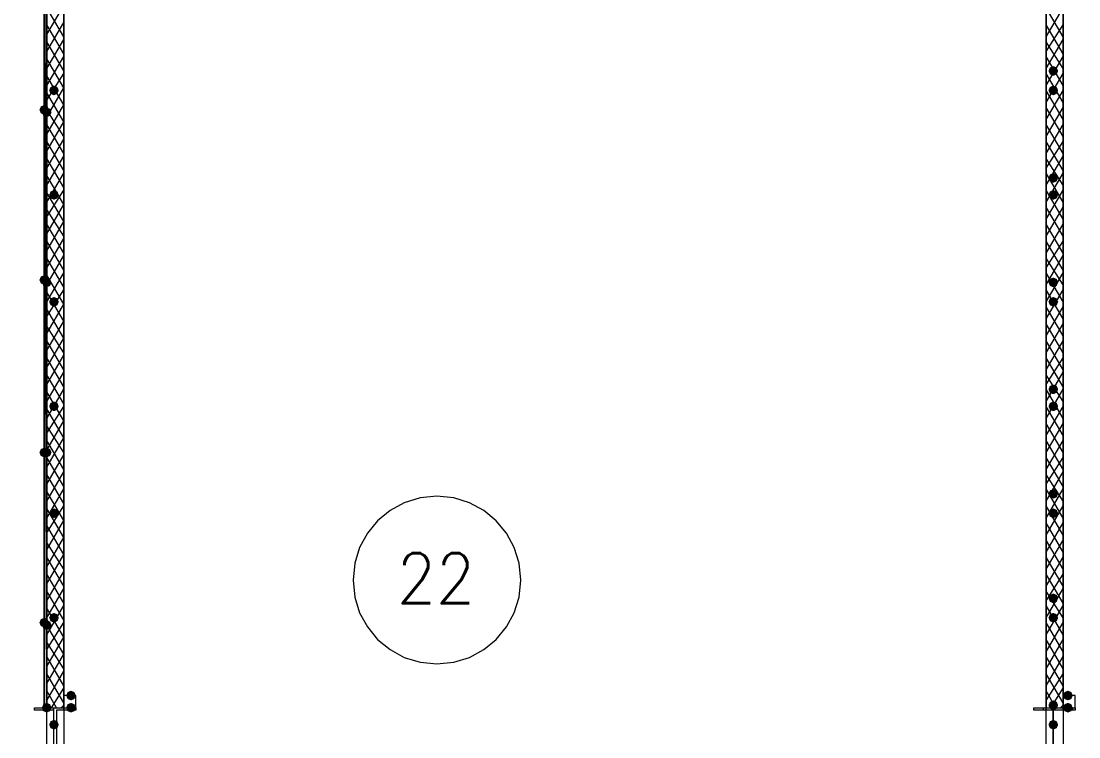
# Model space of a CAD drawing. Header units: millimetres. Extents: x 0 to 420, y 0 to 297.
# Drawn here: x 277.43 to 295.85, y 123.19 to 135.66 of the extents above; entities that cross this region are included whole.
import ezdxf

# ---------------------------------------------------------------- set-up
doc = ezdxf.new("R2010")
doc.units = ezdxf.units.MM
doc.styles.get("Standard").update_dxf_attribs({"font": 'STANDARD'})

msp = doc.modelspace()

# ---------------------------------------------------------------- hatches: boundary and pattern name
h = msp.add_hatch(color=7)
h.paths.add_polyline_path([(277.876, 140.038667), (277.833667, 140.038667), (277.876, 123.698)], flags=0)
h.paths.add_polyline_path([(277.833667, 140.038667), (277.876, 123.698), (277.833667, 123.698)], flags=0)
for color, points in [(7, [(295.486667, 134.789333), (295.461796, 134.729537), (295.402, 134.704667), (295.342204, 134.729537), (295.317333, 134.789333), (295.342204, 134.849129), (295.402, 134.874), (295.461796, 134.849129)]), (7, [(278.087667, 134.450667), (278.062796, 134.390871), (278.003, 134.366), (277.943204, 134.390871), (277.918333, 134.450667), (277.943204, 134.510462), (278.003, 134.535333), (278.062796, 134.510463)]), (7, [(295.486667, 134.450667), (295.461796, 134.390871), (295.402, 134.366), (295.342204, 134.390871), (295.317333, 134.450667), (295.342204, 134.510462), (295.402, 134.535333), (295.461796, 134.510463)]), (254, [(277.918333, 134.112), (277.893462, 134.052204), (277.833667, 134.027333), (277.773871, 134.052204), (277.749, 134.112), (277.773871, 134.171796), (277.833667, 134.196667), (277.893462, 134.171796)]), (254, [(277.960667, 134.069667), (277.935796, 134.009871), (277.876, 133.985), (277.816204, 134.009871), (277.791333, 134.069667), (277.816204, 134.129462), (277.876, 134.154333), (277.935796, 134.129463)]), (7, [(295.486667, 132.926667), (295.461796, 132.866871), (295.402, 132.842), (295.342204, 132.866871), (295.317333, 132.926667), (295.342204, 132.986462), (295.402, 133.011333), (295.461796, 132.986463)]), (7, [(278.087667, 132.630333), (278.062796, 132.570538), (278.003, 132.545667), (277.943204, 132.570538), (277.918333, 132.630333), (277.943204, 132.690129), (278.003, 132.715), (278.062796, 132.690129)]), (7, [(295.486667, 132.630333), (295.461796, 132.570538), (295.402, 132.545667), (295.342204, 132.570538), (295.317333, 132.630333), (295.342204, 132.690129), (295.402, 132.715), (295.461796, 132.690129)]), (254, [(277.918333, 131.148667), (277.893462, 131.088871), (277.833667, 131.064), (277.773871, 131.088871), (277.749, 131.148667), (277.773871, 131.208462), (277.833667, 131.233333), (277.893462, 131.208463)]), (254, [(277.960667, 131.106333), (277.935796, 131.046538), (277.876, 131.021667), (277.816204, 131.046538), (277.791333, 131.106333), (277.816204, 131.166129), (277.876, 131.191), (277.935796, 131.166129)]), (7, [(295.486667, 131.106333), (295.461796, 131.046538), (295.402, 131.021667), (295.342204, 131.046538), (295.317333, 131.106333), (295.342204, 131.166129), (295.402, 131.191), (295.461796, 131.166129)]), (7, [(278.087667, 130.767667), (278.062796, 130.707871), (278.003, 130.683), (277.943204, 130.707871), (277.918333, 130.767667), (277.943204, 130.827462), (278.003, 130.852333), (278.062796, 130.827463)]), (7, [(295.486667, 130.767667), (295.461796, 130.707871), (295.402, 130.683), (295.342204, 130.707871), (295.317333, 130.767667), (295.342204, 130.827462), (295.402, 130.852333), (295.461796, 130.827463)]), (7, [(295.486667, 129.243667), (295.461796, 129.183871), (295.402, 129.159), (295.342204, 129.183871), (295.317333, 129.243667), (295.342204, 129.303462), (295.402, 129.328333), (295.461796, 129.303463)]), (7, [(278.087667, 128.947333), (278.062796, 128.887538), (278.003, 128.862667), (277.943204, 128.887538), (277.918333, 128.947333), (277.943204, 129.007129), (278.003, 129.032), (278.062796, 129.007129)]), (7, [(295.486667, 128.947333), (295.461796, 128.887538), (295.402, 128.862667), (295.342204, 128.887538), (295.317333, 128.947333), (295.342204, 129.007129), (295.402, 129.032), (295.461796, 129.007129)]), (254, [(277.918333, 128.143), (277.893462, 128.083204), (277.833667, 128.058333), (277.773871, 128.083204), (277.749, 128.143), (277.773871, 128.202796), (277.833667, 128.227667), (277.893462, 128.202796)]), (254, [(277.960667, 128.143), (277.935796, 128.083204), (277.876, 128.058333), (277.816204, 128.083204), (277.791333, 128.143), (277.816204, 128.202796), (277.876, 128.227667), (277.935796, 128.202796)]), (7, [(295.486667, 127.423333), (295.461796, 127.363538), (295.402, 127.338667), (295.342204, 127.363538), (295.317333, 127.423333), (295.342204, 127.483129), (295.402, 127.508), (295.461796, 127.483129)]), (7, [(278.087667, 127.084667), (278.062796, 127.024871), (278.003, 127), (277.943204, 127.024871), (277.918333, 127.084667), (277.943204, 127.144462), (278.003, 127.169333), (278.062796, 127.144463)]), (7, [(295.486667, 127.084667), (295.461796, 127.024871), (295.402, 127), (295.342204, 127.024871), (295.317333, 127.084667), (295.342204, 127.144462), (295.402, 127.169333), (295.461796, 127.144463)]), (7, [(295.486667, 125.603), (295.461796, 125.543204), (295.402, 125.518333), (295.342204, 125.543204), (295.317333, 125.603), (295.342204, 125.662796), (295.402, 125.687667), (295.461796, 125.662796)]), (254, [(277.918333, 125.179667), (277.893462, 125.119871), (277.833667, 125.095), (277.773871, 125.119871), (277.749, 125.179667), (277.773871, 125.239462), (277.833667, 125.264333), (277.893462, 125.239463)]), (254, [(277.960667, 125.137333), (277.935796, 125.077538), (277.876, 125.052667), (277.816204, 125.077538), (277.791333, 125.137333), (277.816204, 125.197129), (277.876, 125.222), (277.935796, 125.197129)]), (7, [(278.087667, 125.264333), (278.062796, 125.204537), (278.003, 125.179667), (277.943204, 125.204537), (277.918333, 125.264333), (277.943204, 125.324129), (278.003, 125.349), (278.062796, 125.324129)]), (7, [(295.486667, 125.264333), (295.461796, 125.204537), (295.402, 125.179667), (295.342204, 125.204537), (295.317333, 125.264333), (295.342204, 125.324129), (295.402, 125.349), (295.461796, 125.324129)]), (7, [(278.384, 123.909667), (278.359129, 123.849871), (278.299333, 123.825), (278.239537, 123.849871), (278.214667, 123.909667), (278.239537, 123.969462), (278.299333, 123.994333), (278.359129, 123.969463)]), (7, [(295.740667, 123.909667), (295.715796, 123.849871), (295.656, 123.825), (295.596204, 123.849871), (295.571333, 123.909667), (295.596204, 123.969462), (295.656, 123.994333), (295.715796, 123.969463)]), (7, [(277.960667, 123.698), (277.935796, 123.638204), (277.876, 123.613333), (277.816204, 123.638204), (277.791333, 123.698), (277.816204, 123.757796), (277.876, 123.782667), (277.935796, 123.757796)]), (7, [(278.384, 123.698), (278.359129, 123.638204), (278.299333, 123.613333), (278.239537, 123.638204), (278.214667, 123.698), (278.239537, 123.757796), (278.299333, 123.782667), (278.359129, 123.757796)]), (7, [(295.486667, 123.740333), (295.461796, 123.680538), (295.402, 123.655667), (295.342204, 123.680538), (295.317333, 123.740333), (295.342204, 123.800129), (295.402, 123.825), (295.461796, 123.800129)]), (7, [(295.740667, 123.698), (295.715796, 123.638204), (295.656, 123.613333), (295.596204, 123.638204), (295.571333, 123.698), (295.596204, 123.757796), (295.656, 123.782667), (295.715796, 123.757796)]), (7, [(278.087667, 123.401667), (278.062796, 123.341871), (278.003, 123.317), (277.943204, 123.341871), (277.918333, 123.401667), (277.943204, 123.461462), (278.003, 123.486333), (278.062796, 123.461463)]), (7, [(295.486667, 123.401667), (295.461796, 123.341871), (295.402, 123.317), (295.342204, 123.341871), (295.317333, 123.401667), (295.342204, 123.461462), (295.402, 123.486333), (295.461796, 123.461463)])]:
    msp.add_hatch(color=color).paths.add_polyline_path(points, flags=0)

# ---------------------------------------------------------------- linework, layer by layer
at = {"color": 43, "lineweight": 0}
for points in [[(260.265333, 105.579333), (277.876, 105.579333), (277.876, 140.081), (260.265333, 140.081)], [(278.172333, 105.579333), (295.275, 105.579333), (295.275, 140.081), (278.172333, 140.081)], [(312.674, 140.081), (295.571333, 140.081), (295.571333, 105.579333), (312.674, 105.579333)]]:
    msp.add_lwpolyline(points, close=True, dxfattribs=at)
at = {"color": 7, "lineweight": 0}
for points in [[(277.876, 123.698), (277.876, 140.038667), (277.876, 123.698), (277.833667, 140.038667)], [(277.876, 140.081), (277.876, 123.698), (278.172333, 123.698), (278.172333, 140.081)], [(295.275, 140.081), (295.275, 123.698), (295.571333, 123.698), (295.571333, 140.081)], [(277.876, 135.424333), (278.172333, 135.932333)], [(278.172333, 135.382), (277.876, 135.89)], [(295.275, 135.382), (295.571333, 135.89)], [(295.571333, 135.382), (295.275, 135.89)], [(277.876, 135.128), (278.172333, 135.636)], [(278.172333, 135.085667), (277.876, 135.593667)], [(295.275, 135.128), (295.571333, 135.593667)], [(295.571333, 135.085667), (295.275, 135.593667)], [(277.876, 134.831667), (278.172333, 135.339667)], [(278.172333, 134.789333), (277.876, 135.297333)], [(295.275, 134.831667), (295.571333, 135.339667)], [(295.571333, 134.831667), (295.275, 135.297333)], [(277.876, 134.535333), (278.172333, 135.043333)], [(278.172333, 134.493), (277.876, 135.001)], [(295.275, 134.535333), (295.571333, 135.043333)], [(295.571333, 134.535333), (295.275, 135.043333)], [(277.876, 134.281333), (278.172333, 134.747)], [(278.172333, 134.196667), (277.876, 134.704667)], [(295.275, 134.239), (295.571333, 134.747)], [(295.571333, 134.239), (295.275, 134.747)], [(277.876, 133.985), (278.172333, 134.493)], [(295.275, 133.942667), (295.571333, 134.450667)], [(295.571333, 133.942667), (295.275, 134.450667)], [(278.172333, 133.900333), (277.876, 134.408333)], [(277.876, 133.688667), (278.172333, 134.196667)], [(278.172333, 133.646333), (277.876, 134.112)], [(295.275, 133.646333), (295.571333, 134.154333)], [(295.571333, 133.646333), (295.275, 134.154333)], [(277.876, 133.392333), (278.172333, 133.900333)], [(278.172333, 133.35), (277.876, 133.858)], [(295.275, 133.35), (295.571333, 133.858)], [(295.571333, 133.35), (295.275, 133.858)], [(277.876, 133.096), (278.172333, 133.604)], [(278.172333, 133.053667), (277.876, 133.561667)], [(295.275, 133.096), (295.571333, 133.561667)], [(295.571333, 133.053667), (295.275, 133.561667)], [(277.876, 132.799667), (278.172333, 133.307667)], [(278.172333, 132.757333), (277.876, 133.265333)], [(295.275, 132.799667), (295.571333, 133.307667)], [(295.571333, 132.799667), (295.275, 133.265333)], [(277.876, 132.503333), (278.172333, 133.011333)], [(278.172333, 132.461), (277.876, 132.969)], [(295.275, 132.503333), (295.571333, 133.011333)], [(295.571333, 132.503333), (295.275, 133.011333)], [(277.876, 132.249333), (278.172333, 132.715)], [(278.172333, 132.164667), (277.876, 132.672667)], [(295.275, 132.207), (295.571333, 132.715)], [(295.571333, 132.207), (295.275, 132.715)], [(277.876, 131.953), (278.172333, 132.461)], [(295.275, 131.910667), (295.571333, 132.418667)], [(295.571333, 131.910667), (295.275, 132.418667)], [(278.172333, 131.910667), (277.876, 132.376333)], [(277.876, 131.656667), (278.172333, 132.164667)], [(278.172333, 131.614333), (277.876, 132.122333)], [(295.275, 131.614333), (295.571333, 132.122333)], [(295.571333, 131.614333), (295.275, 132.122333)], [(277.876, 131.360333), (278.172333, 131.868333)], [(278.172333, 131.318), (277.876, 131.826)], [(295.275, 131.360333), (295.571333, 131.826)], [(295.571333, 131.318), (295.275, 131.826)], [(277.876, 131.064), (278.172333, 131.572)], [(278.172333, 131.021667), (277.876, 131.529667)], [(295.275, 131.064), (295.571333, 131.572)], [(295.571333, 131.064), (295.275, 131.529667)], [(277.876, 130.767667), (278.172333, 131.275667)], [(278.172333, 130.725333), (277.876, 131.233333)], [(295.275, 130.767667), (295.571333, 131.275667)], [(295.571333, 130.767667), (295.275, 131.275667)], [(277.876, 130.513667), (278.172333, 130.979333)], [(278.172333, 130.429), (277.876, 130.937)], [(295.275, 130.471333), (295.571333, 130.979333)], [(295.571333, 130.471333), (295.275, 130.979333)], [(277.876, 130.217333), (278.172333, 130.725333)], [(278.172333, 130.132667), (277.876, 130.640667)], [(295.275, 130.175), (295.571333, 130.683)], [(295.571333, 130.175), (295.275, 130.683)], [(277.876, 129.921), (278.172333, 130.429)], [(295.275, 129.878667), (295.571333, 130.386667)], [(295.571333, 129.878667), (295.275, 130.386667)], [(278.172333, 129.878667), (277.876, 130.344333)], [(277.876, 129.624667), (278.172333, 130.132667)], [(278.172333, 129.582333), (277.876, 130.090333)], [(295.275, 129.582333), (295.571333, 130.090333)], [(295.571333, 129.582333), (295.275, 130.090333)], [(277.876, 129.328333), (278.172333, 129.836333)], [(278.172333, 129.286), (277.876, 129.794)], [(295.275, 129.328333), (295.571333, 129.794)], [(295.571333, 129.286), (295.275, 129.794)], [(277.876, 129.032), (278.172333, 129.54)], [(278.172333, 128.989667), (277.876, 129.497667)], [(295.275, 129.032), (295.571333, 129.54)], [(295.571333, 129.032), (295.275, 129.497667)], [(277.876, 128.735667), (278.172333, 129.243667)], [(278.172333, 128.693333), (277.876, 129.201333)], [(295.275, 128.735667), (295.571333, 129.243667)], [(295.571333, 128.735667), (295.275, 129.243667)], [(277.876, 128.481667), (278.172333, 128.947333)], [(278.172333, 128.397), (277.876, 128.905)], [(295.275, 128.439333), (295.571333, 128.947333)], [(295.571333, 128.439333), (295.275, 128.947333)], [(277.876, 128.185333), (278.172333, 128.693333)], [(278.172333, 128.143), (277.876, 128.608667)], [(295.275, 128.143), (295.571333, 128.651)], [(295.571333, 128.143), (295.275, 128.651)], [(277.876, 127.889), (278.172333, 128.397)], [(278.172333, 127.846667), (277.876, 128.354667)], [(295.275, 127.846667), (295.571333, 128.354667)], [(295.571333, 127.846667), (295.275, 128.354667)], [(277.876, 127.592667), (278.172333, 128.100667)], [(278.172333, 127.550333), (277.876, 128.058333)], [(295.275, 127.592667), (295.571333, 128.058333)], [(295.571333, 127.550333), (295.275, 128.058333)], [(277.876, 127.296333), (278.172333, 127.804333)], [(295.275, 127.296333), (295.571333, 127.804333)], [(278.172333, 127.254), (277.876, 127.762)], [(295.571333, 127.296333), (295.275, 127.762)], [(277.876, 127), (278.172333, 127.508)], [(278.172333, 126.957667), (277.876, 127.465667)], [(295.275, 127), (295.571333, 127.508)], [(295.571333, 127), (295.275, 127.508)], [(286.131, 125.9205), (286.101328, 126.214844), (286.016228, 126.488996), (285.881572, 126.737083), (285.703232, 126.953232), (285.487083, 127.131572), (285.238996, 127.266228), (284.964844, 127.351328), (284.6705, 127.381), (284.376156, 127.351328), (284.102004, 127.266228), (283.853917, 127.131572), (283.637768, 126.953232), (283.459428, 126.737083), (283.324772, 126.488996), (283.239672, 126.214844), (283.21, 125.9205)], [(277.876, 126.746), (278.172333, 127.211667)], [(278.172333, 126.661333), (277.876, 127.169333)], [(295.275, 126.703667), (295.571333, 127.211667)], [(295.571333, 126.703667), (295.275, 127.211667)], [(277.876, 126.449667), (278.172333, 126.957667)], [(295.275, 126.407333), (295.571333, 126.915333)], [(295.571333, 126.407333), (295.275, 126.915333)], [(278.172333, 126.365), (277.876, 126.873)], [(277.876, 126.153333), (278.172333, 126.661333)], [(278.172333, 126.111), (277.876, 126.576667)], [(295.275, 126.111), (295.571333, 126.619)], [(295.571333, 126.111), (295.275, 126.619)], [(277.876, 125.857), (278.172333, 126.365)], [(278.172333, 125.814667), (277.876, 126.322667)], [(295.275, 125.814667), (295.571333, 126.322667)], [(295.571333, 125.814667), (295.275, 126.322667)], [(277.876, 125.560667), (278.172333, 126.068667)], [(278.172333, 125.518333), (277.876, 126.026333)], [(295.275, 125.560667), (295.571333, 126.026333)], [(295.571333, 125.518333), (295.275, 126.026333)], [(283.21, 125.9205), (283.239672, 125.626156), (283.324772, 125.352004), (283.459428, 125.103917), (283.637768, 124.887768), (283.853917, 124.709428), (284.102004, 124.574772), (284.376156, 124.489672), (284.6705, 124.46), (284.964844, 124.489672), (285.238996, 124.574772), (285.487083, 124.709428), (285.703232, 124.887768), (285.881572, 125.103917), (286.016228, 125.352004), (286.101328, 125.626156), (286.131, 125.9205)], [(277.876, 125.264333), (278.172333, 125.772333)], [(278.172333, 125.222), (277.876, 125.73)], [(295.275, 125.264333), (295.571333, 125.772333)], [(295.571333, 125.264333), (295.275, 125.73)], [(277.876, 124.968), (278.172333, 125.476)], [(278.172333, 124.925667), (277.876, 125.433667)], [(295.275, 124.968), (295.571333, 125.476)], [(295.571333, 124.968), (295.275, 125.476)], [(277.876, 124.714), (278.172333, 125.179667)], [(278.172333, 124.629333), (277.876, 125.137333)], [(295.275, 124.671667), (295.571333, 125.179667)], [(295.571333, 124.671667), (295.275, 125.179667)], [(277.876, 124.417667), (278.172333, 124.925667)], [(295.275, 124.375333), (295.571333, 124.883333)], [(295.571333, 124.375333), (295.275, 124.883333)], [(278.172333, 124.375333), (277.876, 124.841)], [(277.876, 124.121333), (278.172333, 124.629333)], [(278.172333, 124.079), (277.876, 124.587)], [(295.275, 124.079), (295.571333, 124.587)], [(295.571333, 124.079), (295.275, 124.587)], [(277.876, 123.825), (278.172333, 124.333)], [(278.172333, 123.782667), (277.876, 124.290667)], [(295.275, 123.825), (295.571333, 124.290667)], [(295.571333, 123.782667), (295.275, 124.290667)], [(278.045333, 123.698), (277.876, 123.994333)], [(277.960667, 123.698), (278.172333, 124.036667)], [(295.444333, 123.698), (295.275, 123.994333)], [(295.359667, 123.698), (295.571333, 124.036667)], [(277.664333, 123.655667), (277.664333, 123.698)], [(277.833667, 123.655667), (277.833667, 123.698)], [(278.003, 122.978333), (278.003, 123.698)], [(278.13, 123.698), (278.172333, 123.740333)], [(278.172333, 123.655667), (278.172333, 123.698)], [(278.384, 123.655667), (278.384, 123.698)], [(295.063333, 123.655667), (295.063333, 123.698)], [(295.232667, 123.655667), (295.232667, 123.698)], [(295.275, 123.698), (295.275, 123.740333)], [(295.402, 122.978333), (295.402, 123.698)], [(295.529, 123.698), (295.571333, 123.740333)], [(295.571333, 123.655667), (295.571333, 123.698)], [(295.740667, 123.655667), (295.740667, 123.698)]]:
    msp.add_lwpolyline(points, dxfattribs=at)
for points in [[(277.876, 140.038667), (277.833667, 140.038667), (277.876, 123.698)], [(277.833667, 140.038667), (277.876, 123.698), (277.833667, 123.698)], [(277.876, 123.698), (277.876, 140.038667), (277.833667, 140.038667), (277.833667, 123.698)], [(277.876, 123.698), (277.876, 140.038667), (277.833667, 140.038667), (277.833667, 123.698)], [(278.384, 123.909667), (278.172333, 123.909667), (278.172333, 123.698), (278.384, 123.698), (278.384, 123.909667), (278.172333, 123.909667), (278.172333, 123.698), (278.384, 123.698)], [(295.783, 123.909667), (295.571333, 123.909667), (295.571333, 123.698), (295.783, 123.698), (295.783, 123.909667), (295.571333, 123.909667), (295.571333, 123.698), (295.783, 123.698)], [(278.384, 122.978333), (277.664333, 122.978333), (277.664333, 123.020667), (278.003, 123.020667), (278.003, 123.655667), (277.664333, 123.655667), (277.664333, 123.698), (278.384, 123.698), (278.384, 123.655667), (278.045333, 123.655667), (278.045333, 123.020667), (278.384, 123.020667)], [(295.783, 122.978333), (295.063333, 122.978333), (295.063333, 123.020667), (295.402, 123.020667), (295.402, 123.655667), (295.063333, 123.655667), (295.063333, 123.698), (295.783, 123.698), (295.783, 123.655667), (295.402, 123.655667), (295.402, 123.020667), (295.783, 123.020667)]]:
    msp.add_lwpolyline(points, close=True, dxfattribs=at)

# ---------------------------------------------------------------- texts
at = {"color": 7, "insert": (283.972003, 126.390366), "char_height": 0.872032, "width": 1.06581689, "attachment_point": 1}
msp.add_mtext('22', dxfattribs=at)

doc.saveas('drawing.dxf')
